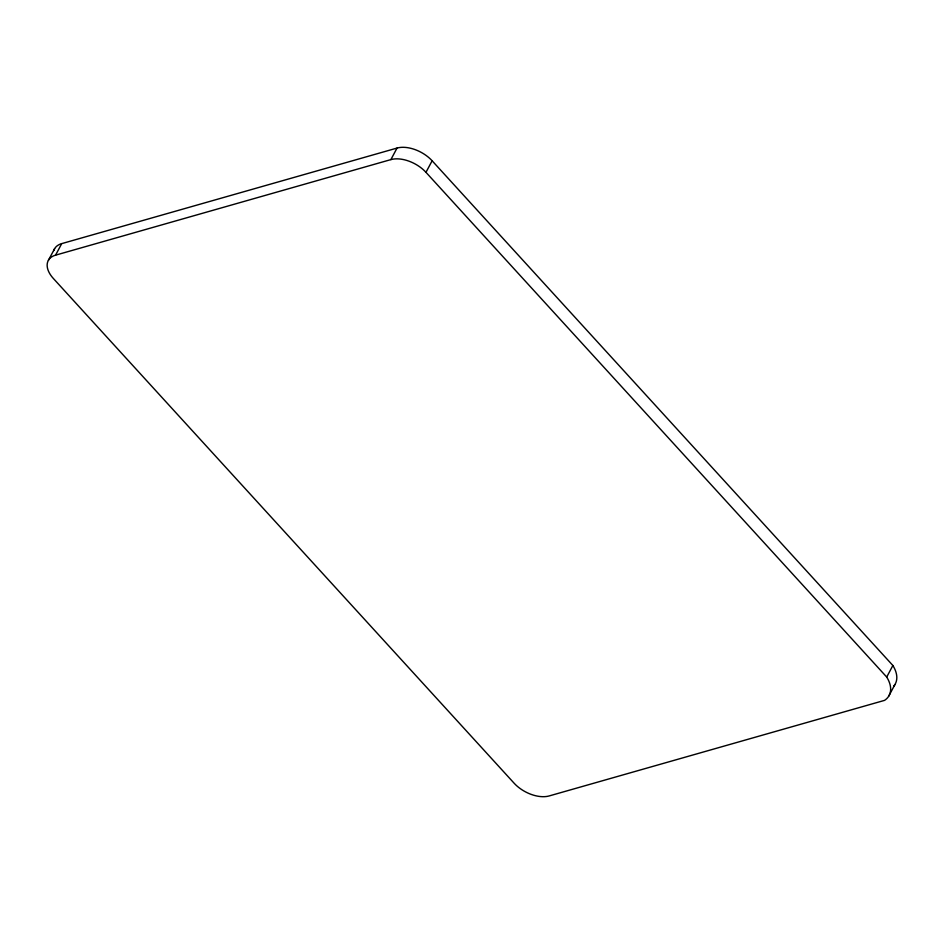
<?xml version="1.0" encoding="UTF-8"?>
<svg xmlns="http://www.w3.org/2000/svg" width="944" height="944" viewBox="0 0 944 944"><rect width="100%" height="100%" fill="white"/><g stroke="black" fill="none" stroke-linecap="round" stroke-linejoin="round"><path stroke-width="1.42" d="M48.439 260.237L54.61 248.697M892.871 665.496L886.711 677.049A36.309 21.24 28.1 0 1 884.54 700.377L549.207 795.934A26.892 15.729 28.1 0 1 514.126 783.213L53.383 278.504A26.892 15.729 28.1 0 1 55.554 255.163L61.714 243.623L397.046 148.066A26.892 15.729 28.1 0 1 432.128 160.787L892.871 665.496A36.309 21.24 28.1 0 1 893.767 686.158M55.554 255.163L390.875 159.607L397.046 148.066M886.711 677.049L425.968 172.327L432.128 160.787M888.752 696.117L894.924 684.565M390.875 159.607A26.892 15.729 28.1 0 1 425.968 172.327M53.773 250.585A26.892 15.729 28.1 0 1 61.714 243.623"/></g></svg>
